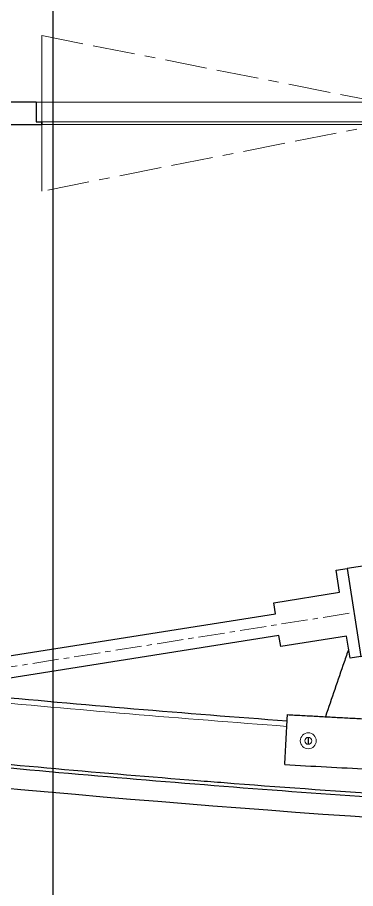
# Model space of a CAD drawing. Header units: inches. Extents: x 5516 to 5996, y -2506 to -2249.
# Drawn here: x 5648.68 to 5663.9, y -2485.55 to -2446.37 of the extents above; entities that cross this region are included whole.
import ezdxf

# ---------------------------------------------------------------- set-up
doc = ezdxf.new("R2010")
doc.units = ezdxf.units.IN
doc.header["$LTSCALE"] = 12
doc.header["$MEASUREMENT"] = 0
doc.linetypes.add('Border', pattern=[0.472441, 0.15748, -0.03937, 0.15748, -0.03937, 0.03937, -0.03937])
doc.linetypes.add('Center', pattern=[0.15748, 0.098425, -0.019685, 0.019685, -0.019685])
for name, color, linetype, true_color in [('Make2D$DEFPOINTS', 4, 'Continuous', 0x00ffff), ('Make2D$Visible$Curves', 18, 'Continuous', 0x000000), ('Make2D$Visible$DARK GREEN', 98, 'Continuous', 0x006300)]:
    doc.layers.add(name, color=color, linetype=linetype, true_color=true_color)
for name, color, linetype, lineweight, true_color in [('Make2D$Visible$centerlines', 251, 'Center', 13, 0x696969), ('Make2D$Visible$DARK GRAY LINES', 251, 'Continuous', 13, 0x696969), ('Make2D$Visible$phantom lines', 251, 'Border', 13, 0x696969), ('Make2D$Visible$Tangents', 251, 'Continuous', 13, 0x696969)]:
    doc.layers.add(name, color=color, linetype=linetype, lineweight=lineweight, true_color=true_color)

msp = doc.modelspace()

# ---------------------------------------------------------------- linework, layer by layer
at = {"layer": 'Make2D$DEFPOINTS'}
msp.add_line((5661.76968, -2478.74715), (5661.76968, -2479.05965), dxfattribs=at)
msp.add_lwpolyline([(5650.29201, -2505.6956), (5650.29201, -2403.6956), (5518.29201, -2403.6956), (5518.29201, -2505.6956)], close=True, dxfattribs=at)
at = {"layer": 'Make2D$Visible$centerlines'}
msp.add_line((5587.77498, -2485.17774), (5663.82698, -2473.13228), dxfattribs=at)
at = {"layer": 'Make2D$Visible$Curves'}
for p, q in [((5649.52467, -2450.18386), (5611.64967, -2450.18386)), ((5612.64967, -2451.18386), (5649.77467, -2451.18386))]:
    msp.add_line(p, q, dxfattribs=at)
for points in [[(5649.52467, -2450.18386), (5649.52467, -2451.05886), (5649.77467, -2451.05886), (5649.77467, -2451.18386)], [(5646.78657, -2475.32499), (5660.29186, -2473.18596), (5660.21364, -2472.69212), (5663.1767, -2472.22281), (5663.02027, -2471.23512), (5663.51411, -2471.15691), (5664.13985, -2475.10766), (5663.64601, -2475.18588), (5663.48957, -2474.19819), (5660.52651, -2474.66749), (5660.44829, -2474.17365), (5591.98914, -2485.01651)]]:
    msp.add_lwpolyline(points, dxfattribs=at)
for points, degree in [([(5649.77467, -2451.18386), (5649.77467, -2451.05886)], 1), ([(5647.02685, -2476.84206), (5651.61937, -2477.27763), (5656.21674, -2477.66293), (5660.81693, -2478.00272)], 3), ([(5660.71039, -2479.97275), (5660.8319, -2477.72603)], 1), ([(5660.8319, -2477.72603), (5665.95907, -2478.00333)], 1), ([(5631.55977, -2479.25537), (5657.83956, -2482.42987), (5684.28942, -2483.77639), (5710.77691, -2484.24127)], 3), ([(5660.71039, -2479.97275), (5690.66661, -2481.59289)], 1)]:
    msp.add_open_spline(points, degree=degree, dxfattribs=at)
for points, knots in [([(5663.58135, -2474.77765), (5663.51504, -2474.97187), (5663.44873, -2475.1661), (5663.38242, -2475.36032), (5663.10265, -2476.17974), (5662.82289, -2476.99916), (5662.54313, -2477.81858)], [-13.72377128, -13.72377128, -13.72377128, -13.72377128, -12.96761603, -12.96761603, -12.96761603, -9.77745348, -9.77745348, -9.77745348, -9.77745348]), ([(5710.77691, -2483.34113), (5702.49362, -2483.19564), (5689.54049, -2482.83299), (5671.94211, -2481.95559), (5657.96293, -2481.00592), (5645.59652, -2479.91359), (5637.89505, -2479.08806), (5634.83887, -2478.73601)], [-4242.58474492, -4242.58474492, -4242.58474492, -4242.58474492, -3610.47863529, -3253.55279559, -2896.62695589, -2539.70111619, -2304.57381078, -2304.57381078, -2304.57381078, -2304.57381078]), ([(5691.77462, -2482.65961), (5689.83771, -2482.59199), (5687.90106, -2482.5184), (5685.96476, -2482.43844), (5681.29591, -2482.24565), (5676.62805, -2482.01585), (5671.96339, -2481.7439), (5669.72909, -2481.61364), (5667.49529, -2481.4737), (5665.26227, -2481.32352), (5662.83512, -2481.16028), (5660.40868, -2480.98493), (5657.98338, -2480.79675), (5657.5848, -2480.76583), (5652.92941, -2480.40054), (5648.27818, -2479.98755), (5644.02905, -2479.56607), (5641.1493, -2479.28042), (5638.27185, -2478.97469), (5635.39674, -2478.64766)], [291.43503945, 291.43503945, 291.43503945, 291.43503945, 297.24950419, 297.24950419, 297.24950419, 311.26842227, 311.26842227, 311.26842227, 317.98275689, 317.98275689, 317.98275689, 325.28074581, 325.28074581, 325.28074581, 326.48006471, 339.28978094, 339.28978094, 339.28978094, 347.97113651, 347.97113651, 347.97113651, 347.97113651])]:
    msp.add_open_spline(points, degree=3, knots=knots, dxfattribs=at)
at = {"layer": 'Make2D$Visible$DARK GRAY LINES'}
for p, q in [((5649.77467, -2454.18386), (5649.77467, -2447.18386)), ((5685.52467, -2450.18386), (5649.52467, -2450.18386)), ((5684.02467, -2451.05886), (5651.02467, -2451.05886)), ((5649.77467, -2451.18386), (5685.27467, -2451.18385))]:
    msp.add_line(p, q, dxfattribs=at)
for radius in [0.3595, 0.15625]:
    msp.add_circle((5661.76968, -2478.9034), radius, dxfattribs=at)
msp.add_rational_spline([(5651.02467, -2451.05886), (5649.77467, -2451.05886), (5649.77467, -2451.05886)], [1, 0.707106781187, 1], degree=2, dxfattribs=at)
at = {"layer": 'Make2D$Visible$DARK GREEN'}
msp.add_lwpolyline([(5664.13985, -2475.10766), (5665.12754, -2474.95123), (5664.5018, -2471.00047), (5663.51411, -2471.15691)], close=True, dxfattribs=at)
at = {"layer": 'Make2D$Visible$phantom lines'}
for p, q in [((5685.27467, -2447.18386), (5649.77467, -2454.18386)), ((5649.77467, -2447.18386), (5685.27467, -2454.18386))]:
    msp.add_line(p, q, dxfattribs=at)
at = {"layer": 'Make2D$Visible$Tangents'}
msp.add_open_spline([(5646.64073, -2477.05662), (5651.35728, -2477.50669), (5656.07891, -2477.90362), (5660.80342, -2478.25256)], degree=3, dxfattribs=at)

doc.saveas('drawing.dxf')
